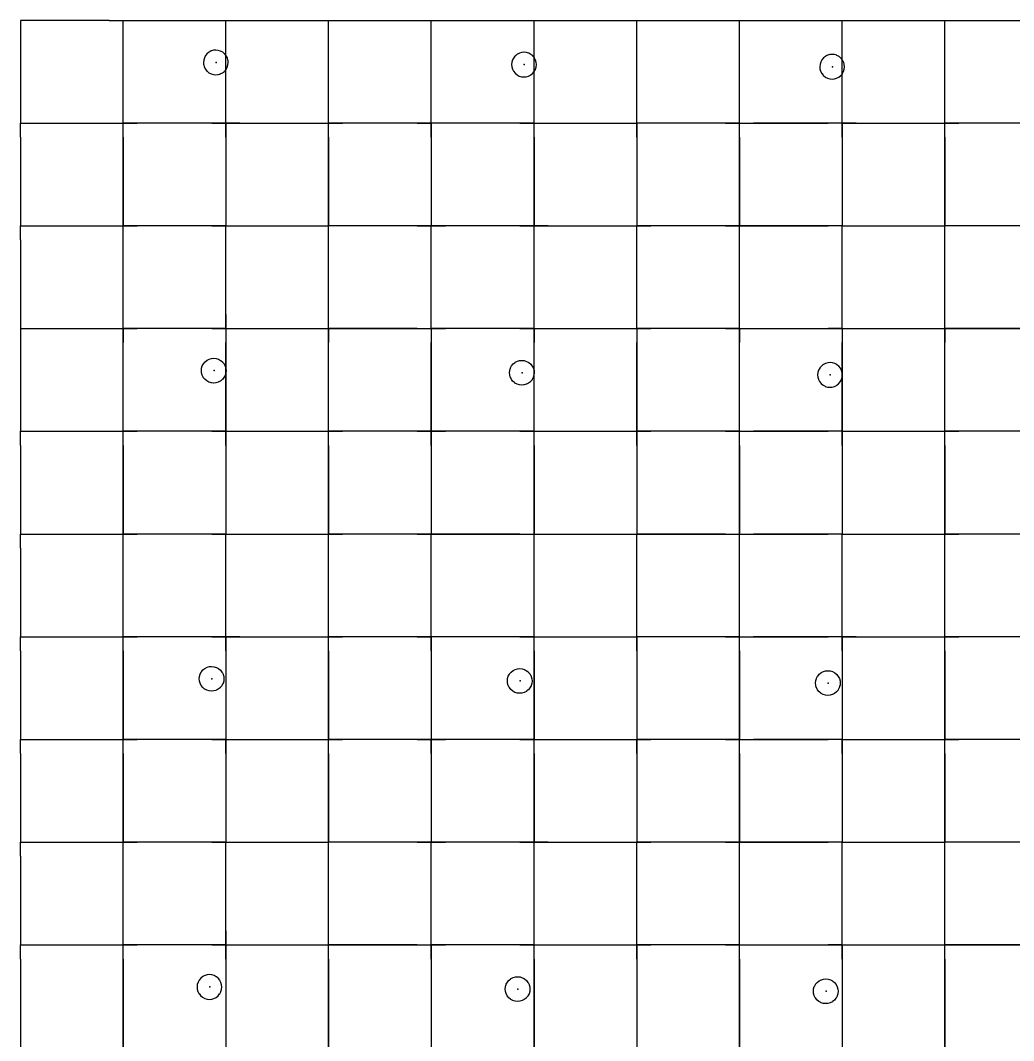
# Model space of a CAD drawing. Header units: metres. Extents: x 0 to 438, y -24 to 612.
# Drawn here: x 0 to 87, y 513.6 to 603 of the extents above; entities that cross this region are included whole.
import ezdxf

# ---------------------------------------------------------------- set-up
doc = ezdxf.new("R2010")
doc.units = ezdxf.units.M
doc.layers.add('LAYER_01_CUT', color=7, linetype='Continuous')
doc.layers.add('LAYER_04_GRID', color=7, linetype='Continuous')

msp = doc.modelspace()

# ---------------------------------------------------------------- linework, layer by layer
at = {"layer": 'LAYER_01_CUT'}
for points in [[(7.766, 603), (0, 603), (0, 601.766), (0, 594), (1.234, 594)], [(7.766, 603), (9, 603)], [(9, 513), (9, 514.234), (9, 522), (9, 523.234), (9, 531), (9, 532.234), (9, 540), (9, 541.234), (9, 549), (9, 550.234), (9, 558), (9, 559.234), (9, 567), (9, 568.234), (9, 576), (9, 577.234), (9, 585), (9, 586.234), (9, 594), (9, 595.234), (9, 603), (16.766, 603), (18, 603), (25.766, 603), (27, 603), (34.766, 603), (36, 603), (43.766, 603), (45, 603), (52.766, 603), (54, 603), (61.766, 603), (63, 603), (70.766, 603), (72, 603), (79.766, 603), (81, 603), (88.766, 603)], [(9, 601.766), (9, 603)], [(18, 595.234), (18, 603)], [(18, 601.766), (18, 603)], [(27, 595.234), (27, 603)], [(27, 601.766), (27, 603)], [(36, 595.234), (36, 603)], [(36, 601.766), (36, 603)], [(45, 595.234), (45, 603)], [(45, 601.766), (45, 603)], [(54, 595.234), (54, 603)], [(54, 601.766), (54, 603)], [(63, 595.234), (63, 603)], [(63, 601.766), (63, 603)], [(72, 595.234), (72, 603)], [(72, 601.766), (72, 603)], [(81, 595.234), (81, 603)], [(81, 601.766), (81, 603)], [(9, 594), (9, 601.766)], [(18, 594), (18, 601.766)], [(27, 594), (27, 601.766)], [(36, 594), (36, 601.766)], [(45, 594), (45, 601.766)], [(54, 594), (54, 601.766)], [(63, 594), (63, 601.766)], [(72, 594), (72, 601.766)], [(81, 594), (81, 601.766)], [(16.512, 598.418), (16.52, 598.414), (16.704, 598.314), (16.712, 598.311), (16.908, 598.251), (16.917, 598.25), (17.115, 598.23), (17.123, 598.23), (17.31, 598.246), (17.318, 598.248), (17.509, 598.301), (17.517, 598.305), (17.702, 598.398), (17.709, 598.403), (17.875, 598.534), (17.881, 598.541), (18.017, 598.702), (18.022, 598.71), (18.122, 598.895), (18.124, 598.903), (18.185, 599.099), (18.185, 599.107), (18.206, 599.306), (18.205, 599.313), (18.19, 599.5), (18.188, 599.508), (18.135, 599.7), (18.131, 599.708), (18.038, 599.893), (18.032, 599.9), (17.902, 600.066), (17.895, 600.071), (17.733, 600.208), (17.726, 600.212), (17.541, 600.312), (17.533, 600.315), (17.337, 600.375), (17.329, 600.376), (17.13, 600.396), (17.122, 600.396), (16.935, 600.38), (16.927, 600.378), (16.736, 600.325), (16.728, 600.321), (16.543, 600.228), (16.536, 600.223), (16.37, 600.092), (16.364, 600.086), (16.228, 599.924), (16.224, 599.916), (16.123, 599.732), (16.121, 599.723), (16.061, 599.527), (16.06, 599.519), (16.039, 599.321), (16.04, 599.313), (16.055, 599.126), (16.058, 599.118), (16.111, 598.926), (16.115, 598.919), (16.207, 598.734), (16.213, 598.727), (16.343, 598.56), (16.35, 598.555), (16.512, 598.418)], [(43.535, 600.037), (43.369, 599.906), (43.364, 599.899), (43.227, 599.737), (43.223, 599.73), (43.123, 599.545), (43.12, 599.537), (43.06, 599.341), (43.059, 599.333), (43.039, 599.134), (43.039, 599.126), (43.055, 598.939), (43.057, 598.931), (43.11, 598.74), (43.114, 598.732), (43.207, 598.547), (43.212, 598.54), (43.343, 598.374), (43.349, 598.368), (43.511, 598.232), (43.519, 598.228), (43.703, 598.127), (43.712, 598.125), (43.908, 598.065), (43.916, 598.064), (44.114, 598.043), (44.122, 598.044), (44.309, 598.06), (44.317, 598.062), (44.509, 598.115), (44.516, 598.119), (44.702, 598.211), (44.708, 598.217), (44.875, 598.347), (44.88, 598.354), (45.017, 598.516), (45.021, 598.524), (45.121, 598.708), (45.124, 598.716), (45.184, 598.912), (45.185, 598.921), (45.205, 599.119), (45.205, 599.127), (45.189, 599.314), (45.187, 599.322), (45.134, 599.513), (45.13, 599.521), (45.037, 599.706), (45.032, 599.713), (44.901, 599.879), (44.895, 599.885), (44.733, 600.021), (44.725, 600.026), (44.54, 600.126), (44.532, 600.128), (44.336, 600.189), (44.328, 600.189), (44.13, 600.21), (44.122, 600.209), (43.935, 600.194), (43.927, 600.192), (43.735, 600.139), (43.728, 600.135), (43.542, 600.042), (43.535, 600.037)], [(71.88, 598.168), (72.016, 598.33), (72.02, 598.337), (72.121, 598.522), (72.123, 598.53), (72.183, 598.726), (72.184, 598.734), (72.205, 598.933), (72.204, 598.94), (72.188, 599.127), (72.186, 599.135), (72.133, 599.327), (72.129, 599.335), (72.037, 599.52), (72.031, 599.527), (71.901, 599.693), (71.894, 599.699), (71.732, 599.835), (71.724, 599.839), (71.54, 599.939), (71.532, 599.942), (71.336, 600.002), (71.327, 600.003), (71.129, 600.024), (71.121, 600.023), (70.934, 600.007), (70.926, 600.005), (70.735, 599.952), (70.727, 599.948), (70.542, 599.856), (70.535, 599.85), (70.369, 599.719), (70.363, 599.713), (70.227, 599.551), (70.222, 599.543), (70.122, 599.359), (70.12, 599.351), (70.059, 599.154), (70.058, 599.146), (70.038, 598.948), (70.039, 598.94), (70.054, 598.753), (70.056, 598.745), (70.109, 598.553), (70.113, 598.546), (70.206, 598.361), (70.211, 598.354), (70.342, 598.188), (70.349, 598.182), (70.511, 598.045), (70.518, 598.041), (70.703, 597.941), (70.711, 597.938), (70.907, 597.878), (70.915, 597.877), (71.114, 597.857), (71.122, 597.858), (71.309, 597.873), (71.317, 597.875), (71.508, 597.928), (71.516, 597.932), (71.701, 598.025), (71.708, 598.03), (71.874, 598.161), (71.88, 598.168)], [(19.234, 594), (18, 594), (18, 595.234)], [(28.234, 585), (27, 585), (27, 586.234), (27, 594), (27, 595.234)], [(37.234, 594), (36, 594), (36, 595.234)], [(46.234, 585), (45, 585), (45, 586.234), (45, 594), (45, 595.234)], [(55.234, 594), (54, 594), (54, 595.234)], [(64.234, 585), (63, 585), (63, 586.234), (63, 594), (63, 595.234)], [(73.234, 594), (72, 594), (72, 595.234)], [(82.234, 585), (81, 585), (81, 586.234), (81, 594), (81, 595.234)], [(0, 592.766), (0, 594)], [(0, 594), (7.766, 594)], [(1.234, 594), (9, 594)], [(7.766, 594), (9, 594)], [(16.766, 594), (9, 594)], [(9, 592.766), (9, 594)], [(9, 594), (10.234, 594)], [(18, 594), (10.234, 594)], [(16.766, 594), (18, 594)], [(18, 592.766), (18, 594)], [(18, 594), (18, 586.234)], [(18, 594), (25.766, 594)], [(19.234, 594), (27, 594)], [(25.766, 594), (27, 594)], [(34.766, 594), (27, 594)], [(27, 592.766), (27, 594)], [(27, 594), (28.234, 594)], [(36, 594), (28.234, 594)], [(34.766, 594), (36, 594)], [(43.766, 594), (36, 594)], [(36, 592.766), (36, 594)], [(36, 594), (36, 586.234)], [(45, 594), (37.234, 594)], [(43.766, 594), (45, 594)], [(45, 592.766), (45, 594)], [(45, 594), (46.234, 594)], [(45, 594), (52.766, 594)], [(46.234, 594), (54, 594)], [(52.766, 594), (54, 594)], [(61.766, 594), (54, 594)], [(54, 592.766), (54, 594)], [(54, 594), (54, 586.234)], [(63, 594), (55.234, 594)], [(61.766, 594), (63, 594)], [(63, 592.766), (63, 594)], [(63, 594), (64.234, 594)], [(63, 594), (70.766, 594)], [(72, 594), (64.234, 594)], [(72, 594), (70.766, 594)], [(72, 592.766), (72, 594)], [(72, 594), (72, 586.234)], [(72, 594), (79.766, 594)], [(73.234, 594), (81, 594)], [(79.766, 594), (81, 594)], [(88.766, 594), (81, 594)], [(81, 592.766), (81, 594)], [(81, 594), (82.234, 594)], [(90, 594), (82.234, 594)], [(0, 592.766), (0, 585), (1.234, 585)], [(9, 592.766), (9, 585)], [(18, 592.766), (18, 585)], [(27, 592.766), (27, 585)], [(36, 592.766), (36, 585)], [(45, 592.766), (45, 585)], [(54, 592.766), (54, 585)], [(63, 592.766), (63, 585)], [(72, 592.766), (72, 585)], [(81, 592.766), (81, 585)], [(18, 586.234), (18, 585), (19.234, 585)], [(36, 586.234), (36, 585), (37.234, 585)], [(54, 586.234), (54, 585), (55.234, 585)], [(72, 586.234), (72, 585), (73.234, 585)], [(0, 583.766), (0, 585)], [(0, 585), (7.766, 585)], [(1.234, 585), (9, 585)], [(7.766, 585), (9, 585)], [(16.766, 585), (9, 585)], [(9, 583.766), (9, 585)], [(9, 585), (10.234, 585)], [(18, 585), (10.234, 585)], [(16.766, 585), (18, 585)], [(18, 577.234), (18, 585)], [(18, 583.766), (18, 585)], [(18, 585), (25.766, 585)], [(19.234, 585), (27, 585)], [(25.766, 585), (27, 585)], [(34.766, 585), (27, 585)], [(27, 577.234), (27, 585)], [(27, 583.766), (27, 585)], [(36, 585), (28.234, 585)], [(34.766, 585), (36, 585)], [(43.766, 585), (36, 585)], [(36, 577.234), (36, 585)], [(36, 583.766), (36, 585)], [(45, 585), (37.234, 585)], [(43.766, 585), (45, 585)], [(45, 577.234), (45, 585)], [(45, 583.766), (45, 585)], [(45, 585), (52.766, 585)], [(46.234, 585), (54, 585)], [(52.766, 585), (54, 585)], [(61.766, 585), (54, 585)], [(54, 577.234), (54, 585)], [(54, 583.766), (54, 585)], [(63, 585), (55.234, 585)], [(61.766, 585), (63, 585)], [(63, 577.234), (63, 585)], [(63, 583.766), (63, 585)], [(63, 585), (70.766, 585)], [(72, 585), (64.234, 585)], [(72, 585), (70.766, 585)], [(72, 577.234), (72, 585)], [(72, 583.766), (72, 585)], [(72, 585), (79.766, 585)], [(73.234, 585), (81, 585)], [(79.766, 585), (81, 585)], [(88.766, 585), (81, 585)], [(81, 577.234), (81, 585)], [(81, 583.766), (81, 585)], [(90, 585), (82.234, 585)], [(0, 583.766), (0, 576), (0, 574.766), (0, 567), (1.234, 567)], [(9, 576), (9, 583.766)], [(18, 576), (18, 583.766)], [(27, 576), (27, 583.766)], [(36, 576), (36, 583.766)], [(45, 576), (45, 583.766)], [(54, 576), (54, 583.766)], [(63, 576), (63, 583.766)], [(72, 576), (72, 583.766)], [(81, 576), (81, 583.766)], [(18, 577.234), (18, 576), (18, 568.234), (18, 567), (18, 559.234), (18, 558), (19.234, 558), (27, 558), (27, 559.234), (27, 567), (27, 568.234), (27, 576), (27, 577.234)], [(28.234, 576), (36, 576), (36, 577.234)], [(36, 568.234), (36, 567), (36, 559.234), (36, 558), (37.234, 558), (45, 558), (45, 559.234), (45, 567), (45, 568.234), (45, 576), (45, 577.234)], [(46.234, 576), (54, 576), (54, 577.234)], [(54, 568.234), (54, 567), (54, 559.234), (54, 558), (55.234, 558), (63, 558), (63, 559.234), (63, 567), (63, 568.234), (63, 576), (63, 577.234)], [(64.234, 576), (72, 576), (72, 577.234)], [(72, 568.234), (72, 567), (72, 559.234), (72, 558), (73.234, 558), (81, 558), (81, 559.234), (81, 567), (81, 568.234), (81, 576), (81, 577.234)], [(82.234, 576), (90, 576), (90, 577.234)], [(0, 576), (1.234, 576)], [(0, 576), (7.766, 576)], [(1.234, 576), (9, 576)], [(7.766, 576), (9, 576)], [(16.766, 576), (9, 576)], [(9, 576), (9, 574.766)], [(9, 576), (10.234, 576)], [(18, 576), (10.234, 576)], [(16.766, 576), (18, 576)], [(18, 576), (18, 574.766)], [(18, 576), (19.234, 576)], [(18, 576), (25.766, 576)], [(19.234, 576), (27, 576)], [(25.766, 576), (27, 576)], [(34.766, 576), (27, 576)], [(27, 576), (27, 574.766)], [(27, 576), (28.234, 576)], [(34.766, 576), (36, 576)], [(43.766, 576), (36, 576)], [(36, 576), (36, 568.234)], [(36, 576), (36, 574.766)], [(36, 576), (37.234, 576)], [(45, 576), (37.234, 576)], [(43.766, 576), (45, 576)], [(45, 576), (45, 574.766)], [(45, 576), (46.234, 576)], [(45, 576), (52.766, 576)], [(52.766, 576), (54, 576)], [(61.766, 576), (54, 576)], [(54, 576), (54, 568.234)], [(54, 576), (54, 574.766)], [(54, 576), (55.234, 576)], [(63, 576), (55.234, 576)], [(61.766, 576), (63, 576)], [(63, 576), (63, 574.766)], [(63, 576), (64.234, 576)], [(63, 576), (70.766, 576)], [(72, 576), (70.766, 576)], [(72, 576), (72, 568.234)], [(72, 576), (72, 574.766)], [(72, 576), (73.234, 576)], [(72, 576), (79.766, 576)], [(73.234, 576), (81, 576)], [(79.766, 576), (81, 576)], [(88.766, 576), (81, 576)], [(81, 576), (81, 574.766)], [(81, 576), (82.234, 576)], [(9, 567), (9, 574.766)], [(18, 567), (18, 574.766)], [(27, 567), (27, 574.766)], [(36, 567), (36, 574.766)], [(45, 567), (45, 574.766)], [(54, 567), (54, 574.766)], [(63, 567), (63, 574.766)], [(72, 567), (72, 574.766)], [(81, 567), (81, 574.766)], [(17.938, 571.903), (17.935, 571.895), (17.835, 571.711), (17.831, 571.703), (17.695, 571.541), (17.689, 571.535), (17.523, 571.404), (17.516, 571.398), (17.331, 571.306), (17.323, 571.302), (17.131, 571.249), (17.123, 571.247), (16.936, 571.231), (16.929, 571.23), (16.73, 571.251), (16.722, 571.252), (16.526, 571.312), (16.518, 571.315), (16.333, 571.415), (16.326, 571.419), (16.164, 571.555), (16.157, 571.561), (16.026, 571.727), (16.021, 571.734), (15.928, 571.919), (15.924, 571.927), (15.871, 572.119), (15.869, 572.127), (15.854, 572.313), (15.853, 572.321), (15.873, 572.52), (15.874, 572.528), (15.934, 572.724), (15.937, 572.732), (16.037, 572.917), (16.041, 572.924), (16.178, 573.086), (16.183, 573.093), (16.35, 573.224), (16.357, 573.229), (16.542, 573.322), (16.549, 573.326), (16.741, 573.379), (16.749, 573.381), (16.936, 573.396), (16.944, 573.397), (17.142, 573.377), (17.151, 573.376), (17.346, 573.315), (17.355, 573.313), (17.539, 573.213), (17.547, 573.209), (17.709, 573.072), (17.715, 573.066), (17.846, 572.9), (17.851, 572.893), (17.944, 572.708), (17.948, 572.701), (18.001, 572.509), (18.003, 572.501), (18.019, 572.314), (18.019, 572.306), (17.999, 572.108), (17.998, 572.099), (17.938, 571.903)], [(42.924, 571.741), (42.871, 571.932), (42.868, 571.94), (42.853, 572.127), (42.852, 572.135), (42.873, 572.333), (42.873, 572.342), (42.934, 572.538), (42.936, 572.546), (43.037, 572.73), (43.041, 572.738), (43.177, 572.9), (43.183, 572.907), (43.349, 573.037), (43.356, 573.043), (43.541, 573.135), (43.549, 573.139), (43.74, 573.192), (43.748, 573.194), (43.935, 573.21), (43.943, 573.211), (44.142, 573.19), (44.15, 573.189), (44.346, 573.129), (44.354, 573.126), (44.538, 573.026), (44.546, 573.022), (44.708, 572.886), (44.715, 572.88), (44.845, 572.714), (44.851, 572.707), (44.944, 572.522), (44.947, 572.514), (45, 572.322), (45.003, 572.314), (45.018, 572.128), (45.019, 572.12), (44.998, 571.921), (44.998, 571.913), (44.937, 571.717), (44.935, 571.709), (44.834, 571.524), (44.83, 571.517), (44.694, 571.355), (44.688, 571.348), (44.522, 571.217), (44.515, 571.212), (44.33, 571.119), (44.322, 571.115), (44.131, 571.062), (44.123, 571.06), (43.936, 571.045), (43.928, 571.044), (43.729, 571.064), (43.721, 571.065), (43.525, 571.126), (43.517, 571.128), (43.333, 571.228), (43.325, 571.232), (43.163, 571.369), (43.156, 571.375), (43.026, 571.541), (43.02, 571.548), (42.927, 571.733), (42.924, 571.741)], [(71.329, 570.933), (71.514, 571.025), (71.521, 571.031), (71.688, 571.162), (71.693, 571.168), (71.83, 571.33), (71.834, 571.338), (71.934, 571.522), (71.937, 571.53), (71.997, 571.727), (71.998, 571.735), (72.018, 571.933), (72.017, 571.941), (72.002, 572.128), (72, 572.136), (71.947, 572.328), (71.943, 572.335), (71.85, 572.52), (71.845, 572.527), (71.714, 572.693), (71.707, 572.699), (71.545, 572.836), (71.538, 572.84), (71.353, 572.94), (71.345, 572.943), (71.149, 573.003), (71.141, 573.004), (70.942, 573.024), (70.935, 573.023), (70.748, 573.008), (70.74, 573.006), (70.548, 572.953), (70.54, 572.949), (70.355, 572.856), (70.348, 572.851), (70.182, 572.72), (70.176, 572.713), (70.04, 572.551), (70.036, 572.544), (69.936, 572.359), (69.933, 572.351), (69.873, 572.155), (69.872, 572.147), (69.852, 571.948), (69.852, 571.941), (69.868, 571.754), (69.87, 571.746), (69.923, 571.554), (69.927, 571.546), (70.02, 571.361), (70.025, 571.354), (70.156, 571.188), (70.162, 571.183), (70.324, 571.046), (70.332, 571.042), (70.516, 570.942), (70.525, 570.939), (70.721, 570.879), (70.729, 570.878), (70.927, 570.858), (70.935, 570.858), (71.122, 570.874), (71.13, 570.876), (71.322, 570.929), (71.329, 570.933)], [(0, 565.766), (0, 567)], [(0, 567), (7.766, 567)], [(1.234, 567), (9, 567)], [(7.766, 567), (9, 567)], [(16.766, 567), (9, 567)], [(9, 565.766), (9, 567)], [(9, 567), (10.234, 567)], [(18, 567), (10.234, 567)], [(16.766, 567), (18, 567)], [(18, 565.766), (18, 567)], [(18, 567), (19.234, 567)], [(18, 567), (25.766, 567)], [(19.234, 567), (27, 567)], [(25.766, 567), (27, 567)], [(34.766, 567), (27, 567)], [(27, 565.766), (27, 567)], [(27, 567), (28.234, 567)], [(36, 567), (28.234, 567)], [(34.766, 567), (36, 567)], [(43.766, 567), (36, 567)], [(36, 565.766), (36, 567)], [(36, 567), (37.234, 567)], [(45, 567), (37.234, 567)], [(43.766, 567), (45, 567)], [(45, 565.766), (45, 567)], [(45, 567), (46.234, 567)], [(45, 567), (52.766, 567)], [(46.234, 567), (54, 567)], [(52.766, 567), (54, 567)], [(61.766, 567), (54, 567)], [(54, 565.766), (54, 567)], [(54, 567), (55.234, 567)], [(63, 567), (55.234, 567)], [(61.766, 567), (63, 567)], [(63, 565.766), (63, 567)], [(63, 567), (64.234, 567)], [(63, 567), (70.766, 567)], [(72, 567), (64.234, 567)], [(72, 567), (70.766, 567)], [(72, 565.766), (72, 567)], [(72, 567), (73.234, 567)], [(72, 567), (79.766, 567)], [(73.234, 567), (81, 567)], [(79.766, 567), (81, 567)], [(88.766, 567), (81, 567)], [(81, 565.766), (81, 567)], [(81, 567), (82.234, 567)], [(90, 567), (82.234, 567)], [(0, 565.766), (0, 558), (1.234, 558)], [(9, 565.766), (9, 558)], [(18, 565.766), (18, 558)], [(27, 565.766), (27, 558)], [(36, 565.766), (36, 558)], [(45, 565.766), (45, 558)], [(54, 565.766), (54, 558)], [(63, 565.766), (63, 558)], [(72, 565.766), (72, 558)], [(81, 565.766), (81, 558)], [(0, 556.766), (0, 558)], [(0, 558), (7.766, 558)], [(1.234, 558), (9, 558)], [(7.766, 558), (9, 558)], [(16.766, 558), (9, 558)], [(9, 556.766), (9, 558)], [(9, 558), (10.234, 558)], [(18, 558), (10.234, 558)], [(16.766, 558), (18, 558)], [(18, 550.234), (18, 558)], [(18, 556.766), (18, 558)], [(18, 558), (25.766, 558)], [(25.766, 558), (27, 558)], [(34.766, 558), (27, 558)], [(27, 550.234), (27, 558)], [(27, 556.766), (27, 558)], [(27, 558), (28.234, 558)], [(36, 558), (28.234, 558)], [(34.766, 558), (36, 558)], [(43.766, 558), (36, 558)], [(36, 550.234), (36, 558)], [(36, 556.766), (36, 558)], [(43.766, 558), (45, 558)], [(45, 550.234), (45, 558)], [(45, 556.766), (45, 558)], [(45, 558), (46.234, 558)], [(45, 558), (52.766, 558)], [(46.234, 558), (54, 558)], [(52.766, 558), (54, 558)], [(61.766, 558), (54, 558)], [(54, 550.234), (54, 558)], [(54, 556.766), (54, 558)], [(61.766, 558), (63, 558)], [(63, 550.234), (63, 558)], [(63, 556.766), (63, 558)], [(63, 558), (64.234, 558)], [(63, 558), (70.766, 558)], [(72, 558), (64.234, 558)], [(72, 558), (70.766, 558)], [(72, 550.234), (72, 558)], [(72, 556.766), (72, 558)], [(72, 558), (79.766, 558)], [(79.766, 558), (81, 558)], [(88.766, 558), (81, 558)], [(81, 550.234), (81, 558)], [(81, 556.766), (81, 558)], [(81, 558), (82.234, 558)], [(90, 558), (82.234, 558)], [(0, 556.766), (0, 549), (1.234, 549)], [(9, 549), (9, 556.766)], [(18, 549), (18, 556.766)], [(27, 549), (27, 556.766)], [(36, 549), (36, 556.766)], [(45, 549), (45, 556.766)], [(54, 549), (54, 556.766)], [(63, 549), (63, 556.766)], [(72, 549), (72, 556.766)], [(81, 549), (81, 556.766)], [(19.234, 549), (18, 549), (18, 550.234)], [(28.234, 531), (27, 531), (27, 532.234), (27, 540), (27, 541.234), (27, 549), (27, 550.234)], [(37.234, 549), (36, 549), (36, 550.234)], [(46.234, 531), (45, 531), (45, 532.234), (45, 540), (45, 541.234), (45, 549), (45, 550.234)], [(55.234, 549), (54, 549), (54, 550.234)], [(64.234, 531), (63, 531), (63, 532.234), (63, 540), (63, 541.234), (63, 549), (63, 550.234)], [(73.234, 549), (72, 549), (72, 550.234)], [(82.234, 531), (81, 531), (81, 532.234), (81, 540), (81, 541.234), (81, 549), (81, 550.234)], [(0, 547.766), (0, 549)], [(0, 549), (7.766, 549)], [(1.234, 549), (9, 549)], [(7.766, 549), (9, 549)], [(16.766, 549), (9, 549)], [(9, 547.766), (9, 549)], [(9, 549), (10.234, 549)], [(18, 549), (10.234, 549)], [(16.766, 549), (18, 549)], [(18, 547.766), (18, 549)], [(18, 549), (18, 541.234)], [(18, 549), (25.766, 549)], [(19.234, 549), (27, 549)], [(25.766, 549), (27, 549)], [(34.766, 549), (27, 549)], [(27, 547.766), (27, 549)], [(27, 549), (28.234, 549)], [(36, 549), (28.234, 549)], [(34.766, 549), (36, 549)], [(43.766, 549), (36, 549)], [(36, 547.766), (36, 549)], [(36, 549), (36, 541.234)], [(45, 549), (37.234, 549)], [(43.766, 549), (45, 549)], [(45, 547.766), (45, 549)], [(45, 549), (46.234, 549)], [(45, 549), (52.766, 549)], [(46.234, 549), (54, 549)], [(52.766, 549), (54, 549)], [(61.766, 549), (54, 549)], [(54, 547.766), (54, 549)], [(54, 549), (54, 541.234)], [(63, 549), (55.234, 549)], [(61.766, 549), (63, 549)], [(63, 547.766), (63, 549)], [(63, 549), (64.234, 549)], [(63, 549), (70.766, 549)], [(72, 549), (64.234, 549)], [(72, 549), (70.766, 549)], [(72, 547.766), (72, 549)], [(72, 549), (72, 541.234)], [(72, 549), (79.766, 549)], [(73.234, 549), (81, 549)], [(79.766, 549), (81, 549)], [(88.766, 549), (81, 549)], [(81, 547.766), (81, 549)], [(81, 549), (82.234, 549)], [(90, 549), (82.234, 549)], [(0, 547.766), (0, 540), (1.234, 540)], [(9, 547.766), (9, 540)], [(18, 547.766), (18, 540)], [(27, 547.766), (27, 540)], [(36, 547.766), (36, 540)], [(45, 547.766), (45, 540)], [(54, 547.766), (54, 540)], [(63, 547.766), (63, 540)], [(72, 547.766), (72, 540)], [(81, 547.766), (81, 540)], [(17.748, 544.896), (17.648, 544.711), (17.644, 544.704), (17.508, 544.542), (17.502, 544.535), (17.336, 544.405), (17.329, 544.399), (17.144, 544.306), (17.136, 544.302), (16.944, 544.25), (16.936, 544.247), (16.749, 544.232), (16.742, 544.231), (16.543, 544.252), (16.535, 544.252), (16.339, 544.313), (16.331, 544.315), (16.146, 544.415), (16.139, 544.42), (15.977, 544.556), (15.97, 544.562), (15.839, 544.728), (15.834, 544.735), (15.741, 544.92), (15.737, 544.928), (15.684, 545.119), (15.682, 545.127), (15.667, 545.314), (15.666, 545.322), (15.686, 545.52), (15.687, 545.529), (15.747, 545.725), (15.75, 545.733), (15.85, 545.917), (15.854, 545.925), (15.991, 546.087), (15.997, 546.094), (16.163, 546.224), (16.17, 546.23), (16.355, 546.322), (16.362, 546.326), (16.554, 546.379), (16.562, 546.381), (16.749, 546.397), (16.757, 546.398), (16.955, 546.377), (16.964, 546.376), (17.16, 546.316), (17.168, 546.314), (17.352, 546.213), (17.36, 546.209), (17.522, 546.073), (17.529, 546.067), (17.659, 545.901), (17.664, 545.894), (17.757, 545.709), (17.761, 545.701), (17.814, 545.51), (17.816, 545.502), (17.832, 545.315), (17.832, 545.307), (17.812, 545.108), (17.811, 545.1), (17.751, 544.904), (17.748, 544.896)], [(44.664, 545.707), (44.757, 545.522), (44.761, 545.515), (44.814, 545.323), (44.816, 545.315), (44.832, 545.128), (44.832, 545.12), (44.812, 544.922), (44.811, 544.914), (44.751, 544.718), (44.748, 544.709), (44.648, 544.525), (44.644, 544.517), (44.507, 544.355), (44.502, 544.349), (44.336, 544.218), (44.329, 544.213), (44.143, 544.12), (44.136, 544.116), (43.944, 544.063), (43.936, 544.061), (43.749, 544.045), (43.741, 544.045), (43.543, 544.065), (43.535, 544.066), (43.339, 544.126), (43.331, 544.129), (43.146, 544.229), (43.138, 544.233), (42.976, 544.37), (42.97, 544.375), (42.839, 544.541), (42.834, 544.548), (42.741, 544.733), (42.737, 544.741), (42.684, 544.933), (42.682, 544.941), (42.666, 545.128), (42.666, 545.135), (42.686, 545.334), (42.687, 545.342), (42.747, 545.538), (42.75, 545.546), (42.85, 545.731), (42.854, 545.739), (42.991, 545.9), (42.996, 545.907), (43.163, 546.038), (43.169, 546.043), (43.355, 546.136), (43.362, 546.14), (43.554, 546.193), (43.562, 546.195), (43.749, 546.211), (43.757, 546.211), (43.955, 546.191), (43.963, 546.19), (44.159, 546.13), (44.168, 546.127), (44.352, 546.027), (44.36, 546.023), (44.522, 545.886), (44.528, 545.881), (44.659, 545.714), (44.664, 545.707)], [(70.748, 546.024), (70.756, 546.025), (70.955, 546.004), (70.963, 546.003), (71.159, 545.943), (71.167, 545.941), (71.351, 545.84), (71.359, 545.836), (71.521, 545.7), (71.528, 545.694), (71.658, 545.528), (71.664, 545.521), (71.757, 545.336), (71.76, 545.328), (71.813, 545.137), (71.816, 545.129), (71.831, 544.942), (71.832, 544.934), (71.811, 544.735), (71.81, 544.727), (71.75, 544.531), (71.748, 544.523), (71.647, 544.339), (71.643, 544.331), (71.507, 544.169), (71.501, 544.162), (71.335, 544.032), (71.328, 544.026), (71.143, 543.933), (71.135, 543.93), (70.944, 543.877), (70.936, 543.874), (70.749, 543.859), (70.741, 543.858), (70.542, 543.879), (70.534, 543.88), (70.338, 543.94), (70.33, 543.942), (70.146, 544.042), (70.138, 544.047), (69.976, 544.183), (69.969, 544.189), (69.839, 544.355), (69.833, 544.362), (69.74, 544.547), (69.736, 544.555), (69.683, 544.746), (69.681, 544.754), (69.666, 544.941), (69.665, 544.949), (69.686, 545.147), (69.686, 545.156), (69.747, 545.352), (69.749, 545.36), (69.849, 545.544), (69.854, 545.552), (69.99, 545.714), (69.996, 545.721), (70.162, 545.851), (70.169, 545.857), (70.354, 545.95), (70.362, 545.953), (70.553, 546.006), (70.561, 546.009), (70.748, 546.024)], [(18, 541.234), (18, 540), (18, 532.234), (18, 531), (19.234, 531)], [(36, 541.234), (36, 540), (36, 532.234), (36, 531), (37.234, 531)], [(54, 541.234), (54, 540), (54, 532.234), (54, 531), (55.234, 531)], [(72, 541.234), (72, 540), (72, 532.234), (72, 531), (73.234, 531)], [(0, 538.766), (0, 540)], [(0, 540), (7.766, 540)], [(1.234, 540), (9, 540)], [(7.766, 540), (9, 540)], [(16.766, 540), (9, 540)], [(9, 538.766), (9, 540)], [(9, 540), (10.234, 540)], [(18, 540), (10.234, 540)], [(16.766, 540), (18, 540)], [(18, 538.766), (18, 540)], [(18, 540), (19.234, 540)], [(18, 540), (25.766, 540)], [(19.234, 540), (27, 540)], [(25.766, 540), (27, 540)], [(34.766, 540), (27, 540)], [(27, 538.766), (27, 540)], [(27, 540), (28.234, 540)], [(36, 540), (28.234, 540)], [(34.766, 540), (36, 540)], [(43.766, 540), (36, 540)], [(36, 538.766), (36, 540)], [(36, 540), (37.234, 540)], [(45, 540), (37.234, 540)], [(43.766, 540), (45, 540)], [(45, 538.766), (45, 540)], [(45, 540), (46.234, 540)], [(45, 540), (52.766, 540)], [(46.234, 540), (54, 540)], [(52.766, 540), (54, 540)], [(61.766, 540), (54, 540)], [(54, 538.766), (54, 540)], [(54, 540), (55.234, 540)], [(63, 540), (55.234, 540)], [(61.766, 540), (63, 540)], [(63, 538.766), (63, 540)], [(63, 540), (64.234, 540)], [(63, 540), (70.766, 540)], [(72, 540), (64.234, 540)], [(72, 540), (70.766, 540)], [(72, 538.766), (72, 540)], [(72, 540), (73.234, 540)], [(72, 540), (79.766, 540)], [(73.234, 540), (81, 540)], [(79.766, 540), (81, 540)], [(88.766, 540), (81, 540)], [(81, 538.766), (81, 540)], [(81, 540), (82.234, 540)], [(90, 540), (82.234, 540)], [(0, 538.766), (0, 531), (1.234, 531)], [(9, 538.766), (9, 531)], [(18, 538.766), (18, 531)], [(27, 538.766), (27, 531)], [(36, 538.766), (36, 531)], [(45, 538.766), (45, 531)], [(54, 538.766), (54, 531)], [(63, 538.766), (63, 531)], [(72, 538.766), (72, 531)], [(81, 538.766), (81, 531)], [(0, 529.766), (0, 531)], [(0, 531), (7.766, 531)], [(1.234, 531), (9, 531)], [(7.766, 531), (9, 531)], [(16.766, 531), (9, 531)], [(9, 529.766), (9, 531)], [(9, 531), (10.234, 531)], [(18, 531), (10.234, 531)], [(16.766, 531), (18, 531)], [(18, 523.234), (18, 531)], [(18, 529.766), (18, 531)], [(18, 531), (25.766, 531)], [(19.234, 531), (27, 531)], [(25.766, 531), (27, 531)], [(34.766, 531), (27, 531)], [(27, 523.234), (27, 531)], [(27, 529.766), (27, 531)], [(36, 531), (28.234, 531)], [(34.766, 531), (36, 531)], [(43.766, 531), (36, 531)], [(36, 523.234), (36, 531)], [(36, 529.766), (36, 531)], [(45, 531), (37.234, 531)], [(43.766, 531), (45, 531)], [(45, 523.234), (45, 531)], [(45, 529.766), (45, 531)], [(45, 531), (52.766, 531)], [(46.234, 531), (54, 531)], [(52.766, 531), (54, 531)], [(61.766, 531), (54, 531)], [(54, 523.234), (54, 531)], [(54, 529.766), (54, 531)], [(63, 531), (55.234, 531)], [(61.766, 531), (63, 531)], [(63, 523.234), (63, 531)], [(63, 529.766), (63, 531)], [(63, 531), (70.766, 531)], [(72, 531), (64.234, 531)], [(72, 531), (70.766, 531)], [(72, 523.234), (72, 531)], [(72, 529.766), (72, 531)], [(72, 531), (79.766, 531)], [(73.234, 531), (81, 531)], [(79.766, 531), (81, 531)], [(88.766, 531), (81, 531)], [(81, 523.234), (81, 531)], [(81, 529.766), (81, 531)], [(90, 531), (82.234, 531)], [(0, 529.766), (0, 522), (1.234, 522)], [(9, 522), (9, 529.766)], [(18, 522), (18, 529.766)], [(27, 522), (27, 529.766)], [(36, 522), (36, 529.766)], [(45, 522), (45, 529.766)], [(54, 522), (54, 529.766)], [(63, 522), (63, 529.766)], [(72, 522), (72, 529.766)], [(81, 522), (81, 529.766)], [(18, 523.234), (18, 522), (18, 514.234), (18, 513), (19.234, 513), (27, 513), (27, 514.234), (27, 522), (27, 523.234)], [(28.234, 522), (36, 522), (36, 523.234)], [(36, 514.234), (36, 513), (37.234, 513), (45, 513), (45, 514.234), (45, 522), (45, 523.234)], [(46.234, 522), (54, 522), (54, 523.234)], [(54, 514.234), (54, 513), (55.234, 513), (63, 513), (63, 514.234), (63, 522), (63, 523.234)], [(64.234, 522), (72, 522), (72, 523.234)], [(72, 514.234), (72, 513), (73.234, 513), (81, 513), (81, 514.234), (81, 522), (81, 523.234)], [(82.234, 522), (90, 522), (90, 523.234)], [(0, 520.766), (0, 522)], [(0, 522), (7.766, 522)], [(1.234, 522), (9, 522)], [(7.766, 522), (9, 522)], [(16.766, 522), (9, 522)], [(9, 520.766), (9, 522)], [(9, 522), (10.234, 522)], [(18, 522), (10.234, 522)], [(16.766, 522), (18, 522)], [(18, 520.766), (18, 522)], [(18, 522), (19.234, 522)], [(18, 522), (25.766, 522)], [(19.234, 522), (27, 522)], [(25.766, 522), (27, 522)], [(34.766, 522), (27, 522)], [(27, 520.766), (27, 522)], [(27, 522), (28.234, 522)], [(34.766, 522), (36, 522)], [(43.766, 522), (36, 522)], [(36, 520.766), (36, 522)], [(36, 522), (36, 514.234)], [(36, 522), (37.234, 522)], [(45, 522), (37.234, 522)], [(43.766, 522), (45, 522)], [(45, 520.766), (45, 522)], [(45, 522), (46.234, 522)], [(45, 522), (52.766, 522)], [(52.766, 522), (54, 522)], [(61.766, 522), (54, 522)], [(54, 520.766), (54, 522)], [(54, 522), (54, 514.234)], [(54, 522), (55.234, 522)], [(63, 522), (55.234, 522)], [(61.766, 522), (63, 522)], [(63, 520.766), (63, 522)], [(63, 522), (64.234, 522)], [(63, 522), (70.766, 522)], [(72, 522), (70.766, 522)], [(72, 520.766), (72, 522)], [(72, 522), (72, 514.234)], [(72, 522), (73.234, 522)], [(72, 522), (79.766, 522)], [(73.234, 522), (81, 522)], [(79.766, 522), (81, 522)], [(88.766, 522), (81, 522)], [(81, 520.766), (81, 522)], [(81, 522), (82.234, 522)], [(0, 520.766), (0, 513), (1.234, 513)], [(9, 520.766), (9, 513)], [(18, 520.766), (18, 513)], [(27, 520.766), (27, 513)], [(36, 520.766), (36, 513)], [(45, 520.766), (45, 513)], [(54, 520.766), (54, 513)], [(63, 520.766), (63, 513)], [(72, 520.766), (72, 513)], [(81, 520.766), (81, 513)], [(17.628, 518.51), (17.575, 518.702), (17.571, 518.71), (17.479, 518.895), (17.473, 518.902), (17.343, 519.068), (17.336, 519.073), (17.174, 519.21), (17.166, 519.214), (16.982, 519.314), (16.974, 519.317), (16.778, 519.377), (16.769, 519.378), (16.571, 519.398), (16.563, 519.398), (16.376, 519.382), (16.368, 519.38), (16.177, 519.327), (16.169, 519.323), (15.984, 519.23), (15.977, 519.225), (15.811, 519.094), (15.805, 519.088), (15.668, 518.926), (15.664, 518.918), (15.564, 518.734), (15.561, 518.725), (15.501, 518.529), (15.5, 518.521), (15.48, 518.323), (15.481, 518.315), (15.496, 518.128), (15.498, 518.12), (15.551, 517.928), (15.555, 517.921), (15.648, 517.736), (15.653, 517.729), (15.784, 517.562), (15.791, 517.557), (15.953, 517.42), (15.96, 517.416), (16.145, 517.316), (16.153, 517.313), (16.349, 517.253), (16.357, 517.252), (16.556, 517.232), (16.563, 517.232), (16.75, 517.248), (16.758, 517.25), (16.95, 517.303), (16.958, 517.307), (17.143, 517.4), (17.15, 517.405), (17.316, 517.536), (17.322, 517.543), (17.458, 517.704), (17.462, 517.712), (17.562, 517.897), (17.565, 517.905), (17.625, 518.101), (17.626, 518.109), (17.646, 518.308), (17.646, 518.315), (17.63, 518.502), (17.628, 518.51)], [(44.142, 517.213), (43.957, 517.121), (43.949, 517.117), (43.758, 517.064), (43.75, 517.062), (43.563, 517.046), (43.555, 517.045), (43.356, 517.066), (43.348, 517.067), (43.152, 517.127), (43.144, 517.129), (42.96, 517.23), (42.952, 517.234), (42.79, 517.37), (42.783, 517.376), (42.653, 517.542), (42.647, 517.549), (42.554, 517.734), (42.551, 517.742), (42.498, 517.933), (42.495, 517.941), (42.48, 518.128), (42.479, 518.136), (42.5, 518.335), (42.501, 518.343), (42.561, 518.539), (42.563, 518.547), (42.664, 518.732), (42.668, 518.739), (42.804, 518.901), (42.81, 518.908), (42.976, 519.038), (42.983, 519.044), (43.168, 519.137), (43.176, 519.14), (43.367, 519.193), (43.375, 519.196), (43.562, 519.211), (43.57, 519.212), (43.769, 519.191), (43.777, 519.191), (43.973, 519.13), (43.981, 519.128), (44.165, 519.028), (44.173, 519.023), (44.335, 518.887), (44.342, 518.881), (44.472, 518.715), (44.478, 518.708), (44.571, 518.523), (44.575, 518.515), (44.628, 518.324), (44.63, 518.316), (44.645, 518.129), (44.646, 518.121), (44.625, 517.923), (44.625, 517.914), (44.564, 517.718), (44.562, 517.71), (44.462, 517.526), (44.457, 517.518), (44.321, 517.356), (44.315, 517.349), (44.149, 517.219), (44.142, 517.213)], [(70.367, 519.007), (70.375, 519.009), (70.562, 519.025), (70.57, 519.025), (70.768, 519.005), (70.776, 519.004), (70.972, 518.944), (70.98, 518.941), (71.165, 518.841), (71.173, 518.837), (71.335, 518.7), (71.341, 518.695), (71.472, 518.529), (71.477, 518.522), (71.57, 518.337), (71.574, 518.329), (71.627, 518.137), (71.629, 518.129), (71.645, 517.942), (71.645, 517.935), (71.625, 517.736), (71.624, 517.728), (71.564, 517.532), (71.561, 517.524), (71.461, 517.339), (71.457, 517.331), (71.32, 517.17), (71.315, 517.163), (71.148, 517.032), (71.142, 517.027), (70.956, 516.934), (70.949, 516.93), (70.757, 516.877), (70.749, 516.875), (70.562, 516.859), (70.554, 516.859), (70.356, 516.879), (70.348, 516.88), (70.152, 516.94), (70.144, 516.943), (69.959, 517.043), (69.951, 517.047), (69.789, 517.184), (69.783, 517.189), (69.652, 517.356), (69.647, 517.363), (69.554, 517.548), (69.55, 517.555), (69.497, 517.747), (69.495, 517.755), (69.479, 517.942), (69.479, 517.95), (69.499, 518.148), (69.5, 518.156), (69.56, 518.352), (69.563, 518.361), (69.663, 518.545), (69.667, 518.553), (69.804, 518.715), (69.809, 518.721), (69.975, 518.852), (69.982, 518.857), (70.168, 518.95), (70.175, 518.954), (70.367, 519.007)]]:
    msp.add_lwpolyline(points, dxfattribs=at)
at = {"layer": 'LAYER_04_GRID'}
for p in [(17.15, 599.313), (44.149, 599.126), (71.148, 598.94), (16.963, 572.314), (43.962, 572.127), (70.962, 571.941), (16.776, 545.314), (43.776, 545.128), (70.775, 544.941), (16.59, 518.315), (43.59, 518.128), (70.589, 517.942)]:
    msp.add_point(p, dxfattribs=at)

doc.saveas('drawing.dxf')
